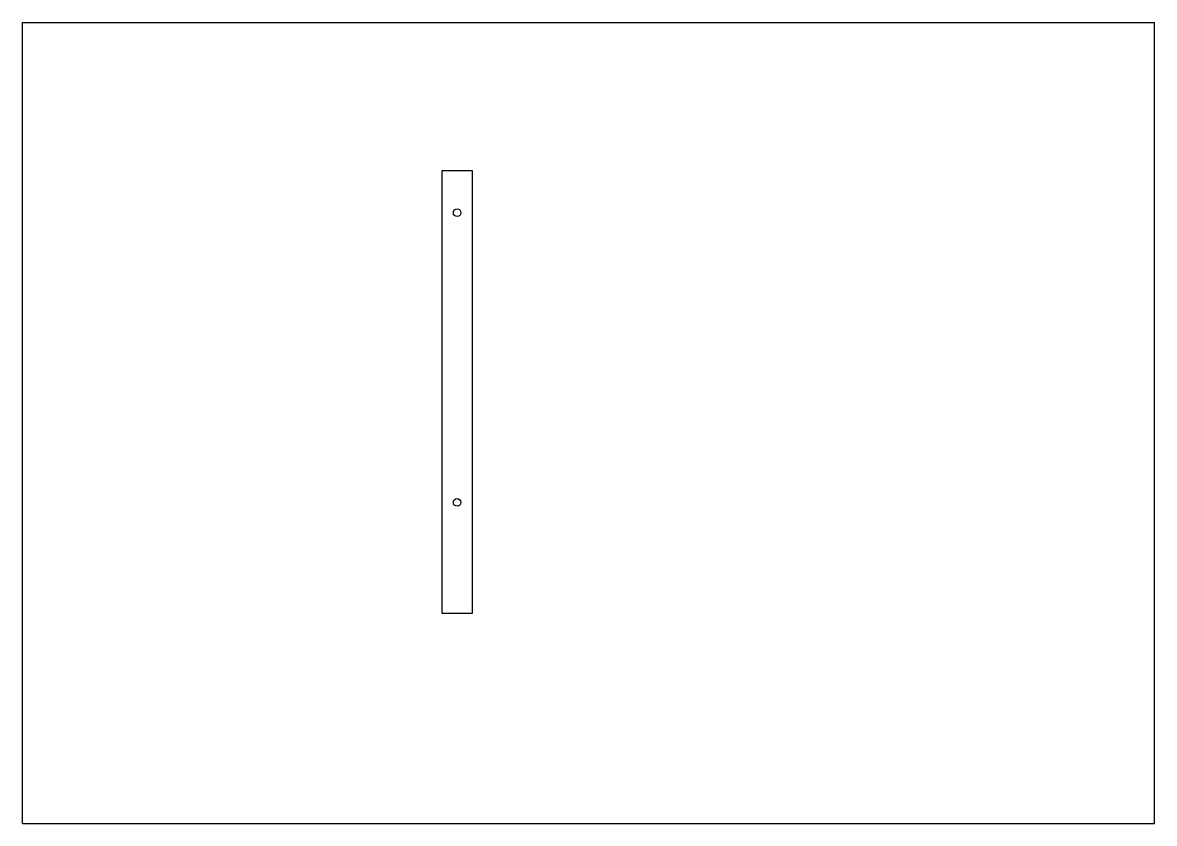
# Model space of a CAD drawing. Header units: millimetres. Extents: x 0 to 297, y 0 to 210.
import ezdxf

# ---------------------------------------------------------------- set-up
doc = ezdxf.new("R2010")
doc.units = ezdxf.units.MM
doc.header["$LTSCALE"] = 16.335
doc.layers.get('0').update_dxf_attribs({"linetype": 'CONTINUOUS'})
doc.layers.add('02___PRT_ALL_AXES', color=7, linetype='CONTINUOUS')

msp = doc.modelspace()

# ---------------------------------------------------------------- linework, layer by layer
at = {"color": 7, "linetype": 'CONTINUOUS'}
for p, q in [((0, 0), (0, 210)), ((0, 210), (297, 210)), ((297, 0), (297, 210)), ((0, 0), (297, 0))]:
    msp.add_line(p, q, dxfattribs=at)
at = {"layer": '02___PRT_ALL_AXES', "color": 7, "linetype": 'CONTINUOUS'}
for p, q in [((110.03, 171.16), (110.03, 55.16)), ((118.03, 171.16), (110.03, 171.16)), ((118.03, 55.16), (118.03, 171.16)), ((110.03, 55.16), (118.03, 55.16))]:
    msp.add_line(p, q, dxfattribs=at)
for centre in [(114.03, 160.16), (114.03, 84.16)]:
    msp.add_circle(centre, 1, dxfattribs=at)

doc.saveas('drawing.dxf')
